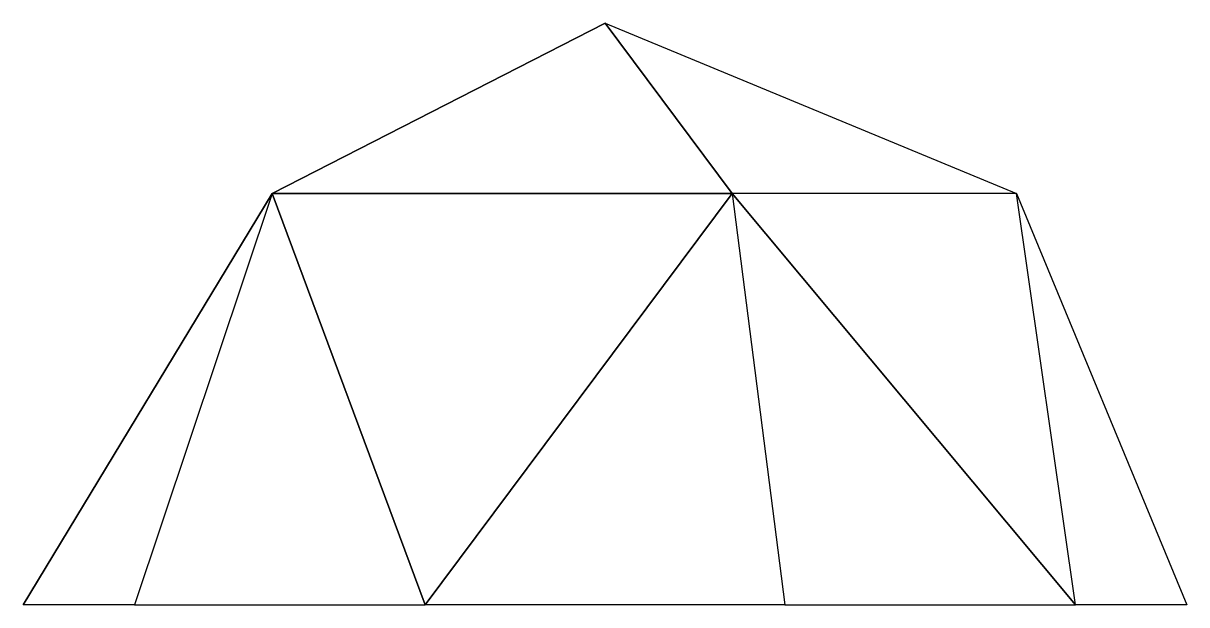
# Model space of a CAD drawing. Header units: metres. Extents: x -5 to 5, y 0 to 5.
import ezdxf

# ---------------------------------------------------------------- set-up
doc = ezdxf.new("R2010")
doc.units = ezdxf.units.M

msp = doc.modelspace()

# ---------------------------------------------------------------- linework, layer by layer
for points in [[(0, 5), (1.093, 3.536, -3.362), (-2.86, 3.536, -2.078)], [(0, 5), (-2.86, 3.536, -2.078), (-2.86, 3.536, 2.078)], [(0, 5), (-2.86, 3.536, 2.078), (1.093, 3.536, 3.362)], [(0, 5), (3.536, 3.536), (1.093, 3.536, -3.362)], [(0, 5), (3.536, 3.536), (1.093, 3.536, 3.362)], [(-4.045, 0, -2.939), (-5, 0, 0), (-2.86, 3.536, -2.078)], [(-4.045, 0, 2.939), (-5, 0, 0), (-2.86, 3.536, 2.078)], [(-5, 0, 0), (-2.86, 3.536, -2.078), (-2.86, 3.536, 2.078)], [(-4.045, 0, -2.939), (-1.545, 0, -4.755), (-2.86, 3.536, -2.078)], [(-4.045, 0, 2.939), (-1.545, 0, 4.755), (-2.86, 3.536, 2.078)], [(-1.545, 0, -4.755), (1.093, 3.536, -3.362), (-2.86, 3.536, -2.078)], [(-1.545, 0, 4.755), (-2.86, 3.536, 2.078), (1.093, 3.536, 3.362)], [(1.545, 0, -4.755), (-1.545, 0, -4.755), (1.093, 3.536, -3.362)], [(1.545, 0, 4.755), (-1.545, 0, 4.755), (1.093, 3.536, 3.362)], [(1.545, 0, -4.755), (4.045, 0, -2.939), (1.093, 3.536, -3.362)], [(4.045, 0, -2.939), (3.536, 3.536), (1.093, 3.536, -3.362)], [(1.545, 0, 4.755), (4.045, 0, 2.939), (1.093, 3.536, 3.362)], [(4.045, 0, 2.939), (3.536, 3.536), (1.093, 3.536, 3.362)], [(5, 0), (4.045, 0, -2.939), (3.536, 3.536)], [(5, 0), (4.045, 0, 2.939), (3.536, 3.536)]]:
    msp.add_3dface(points)

doc.saveas('drawing.dxf')
